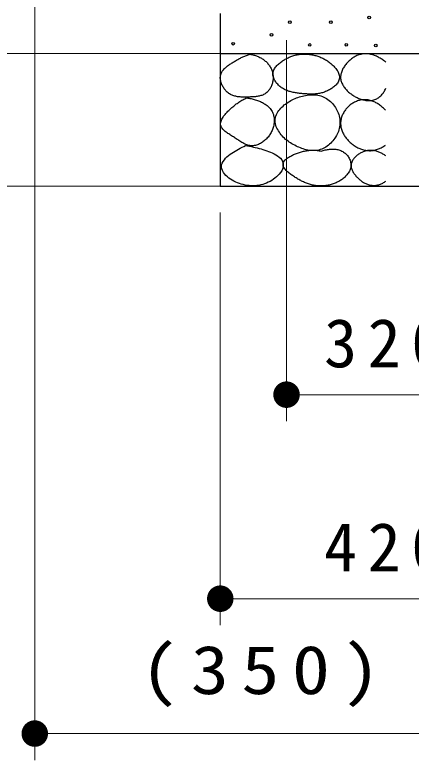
# Model space of a CAD drawing. Units: millimetres on the paper. Extents: x -385 to 0, y 0 to 267.
# Drawn here: x -165.13 to -150.18, y 51.18 to 79.28 of the extents above; entities that cross this region are included whole.
import ezdxf

# ---------------------------------------------------------------- set-up
doc = ezdxf.new("R2010")
doc.units = ezdxf.units.MM
doc.layers.add('LY_1', color=7, linetype='Continuous', lineweight=13)
doc.styles.add('ＭＳ ゴシック', font='')
doc.styles.get('ＭＳ ゴシック').set_extended_font_data('MS Gothic')

# ---------------------------------------------------------------- blocks, each defined once
blk = doc.blocks.new('filled_dot')
at = {"color": 0, "linetype": 'Continuous', "lineweight": -2, "const_width": 1.25}
blk.add_lwpolyline([(-0.625, 0, 1), (0.625, 0, 1)], format="xyb", close=True, dxfattribs=at)

msp = doc.modelspace()

# ---------------------------------------------------------------- linework, layer by layer
at = {"layer": 'LY_1'}
for p, q in [((-164.383, 107.829), (-164.383, 51.182)), ((-154.883, 78.329), (-154.883, 63.961)), ((-157.072, 77.829), (-185.383, 77.829)), ((-157.072, 72.829), (-197.103, 72.829)), ((-157.383, 71.829), (-157.383, 56.268)), ((-138.883, 64.961), (-154.883, 64.961)), ((-136.383, 57.268), (-157.383, 57.268)), ((-146.883, 52.182), (-164.383, 52.182))]:
    msp.add_line(p, q, dxfattribs=at)
at = {"layer": 'LY_1', "lineweight": 25}
for p, q in [((-157.383, 79.329), (-157.383, 72.829)), ((-157.383, 77.829), (-136.383, 77.829)), ((-157.383, 72.829), (-136.383, 72.829))]:
    msp.add_line(p, q, dxfattribs=at)
for centre in [(-154.755, 79.003), (-153.208, 79.007), (-151.762, 79.182), (-155.452, 78.528), (-156.894, 78.195), (-154.01, 78.148), (-152.627, 78.155), (-151.518, 78.128)]:
    msp.add_circle(centre, 0.05, dxfattribs=at)
for points, knots in [([(-156.26, 77.799), (-156.305, 77.785), (-156.351, 77.771), (-156.395, 77.755), (-156.439, 77.738), (-156.483, 77.719), (-156.526, 77.7), (-156.569, 77.68), (-156.611, 77.659), (-156.653, 77.637), (-156.695, 77.615), (-156.736, 77.592), (-156.777, 77.568), (-156.818, 77.544), (-156.858, 77.52), (-156.899, 77.495), (-156.939, 77.471), (-156.979, 77.446), (-157.019, 77.419), (-157.058, 77.393), (-157.097, 77.366), (-157.134, 77.337), (-157.171, 77.307), (-157.207, 77.276), (-157.239, 77.242), (-157.271, 77.207), (-157.303, 77.17), (-157.325, 77.129), (-157.348, 77.088), (-157.366, 77.043), (-157.375, 76.997), (-157.384, 76.952), (-157.383, 76.902), (-157.379, 76.856), (-157.374, 76.809), (-157.363, 76.762), (-157.348, 76.718), (-157.333, 76.673), (-157.314, 76.629), (-157.291, 76.588), (-157.269, 76.546), (-157.243, 76.506), (-157.214, 76.469), (-157.184, 76.432), (-157.152, 76.396), (-157.117, 76.365), (-157.082, 76.334), (-157.042, 76.306), (-157.001, 76.283), (-156.961, 76.26), (-156.916, 76.242), (-156.871, 76.228), (-156.826, 76.214), (-156.779, 76.205), (-156.733, 76.197), (-156.686, 76.19), (-156.639, 76.187), (-156.591, 76.184), (-156.544, 76.181), (-156.497, 76.182), (-156.45, 76.182), (-156.402, 76.182), (-156.355, 76.183), (-156.308, 76.184), (-156.26, 76.185), (-156.213, 76.186), (-156.166, 76.189), (-156.119, 76.192), (-156.071, 76.195), (-156.025, 76.201), (-155.978, 76.208), (-155.931, 76.215), (-155.885, 76.227), (-155.84, 76.239), (-155.794, 76.254), (-155.751, 76.274), (-155.709, 76.295), (-155.668, 76.32), (-155.632, 76.35), (-155.596, 76.38), (-155.564, 76.417), (-155.536, 76.454), (-155.508, 76.492), (-155.485, 76.534), (-155.465, 76.577), (-155.445, 76.619), (-155.429, 76.665), (-155.417, 76.71), (-155.405, 76.756), (-155.396, 76.803), (-155.392, 76.85), (-155.388, 76.896), (-155.388, 76.944), (-155.392, 76.991), (-155.396, 77.038), (-155.405, 77.085), (-155.418, 77.131), (-155.431, 77.176), (-155.448, 77.221), (-155.468, 77.263), (-155.488, 77.306), (-155.513, 77.347), (-155.54, 77.385), (-155.568, 77.423), (-155.599, 77.46), (-155.632, 77.493), (-155.665, 77.526), (-155.702, 77.557), (-155.74, 77.585), (-155.778, 77.613), (-155.818, 77.639), (-155.859, 77.662), (-155.901, 77.684), (-155.944, 77.705), (-155.987, 77.722), (-156.031, 77.74), (-156.076, 77.756), (-156.122, 77.768), (-156.167, 77.781), (-156.214, 77.79), (-156.26, 77.799)], [0, 0, 0, 0, 1, 1, 1, 2, 2, 2, 3, 3, 3, 4, 4, 4, 5, 5, 5, 6, 6, 6, 7, 7, 7, 8, 8, 8, 9, 9, 9, 10, 10, 10, 11, 11, 11, 12, 12, 12, 13, 13, 13, 14, 14, 14, 15, 15, 15, 16, 16, 16, 17, 17, 17, 18, 18, 18, 19, 19, 19, 20, 20, 20, 21, 21, 21, 22, 22, 22, 23, 23, 23, 24, 24, 24, 25, 25, 25, 26, 26, 26, 27, 27, 27, 28, 28, 28, 29, 29, 29, 30, 30, 30, 31, 31, 31, 32, 32, 32, 33, 33, 33, 34, 34, 34, 35, 35, 35, 36, 36, 36, 37, 37, 37, 38, 38, 38, 39, 39, 39, 40, 40, 40, 40]), ([(-154.289, 77.804), (-154.342, 77.8), (-154.395, 77.795), (-154.447, 77.786), (-154.499, 77.777), (-154.551, 77.765), (-154.602, 77.75), (-154.653, 77.736), (-154.703, 77.717), (-154.752, 77.697), (-154.801, 77.677), (-154.849, 77.654), (-154.896, 77.629), (-154.943, 77.604), (-154.989, 77.577), (-155.033, 77.547), (-155.077, 77.518), (-155.12, 77.486), (-155.16, 77.452), (-155.2, 77.417), (-155.24, 77.38), (-155.273, 77.339), (-155.306, 77.299), (-155.339, 77.254), (-155.359, 77.206), (-155.38, 77.158), (-155.396, 77.104), (-155.397, 77.053), (-155.399, 77.001), (-155.386, 76.946), (-155.368, 76.897), (-155.351, 76.848), (-155.322, 76.801), (-155.293, 76.757), (-155.263, 76.714), (-155.227, 76.673), (-155.19, 76.636), (-155.152, 76.599), (-155.111, 76.565), (-155.067, 76.535), (-155.024, 76.505), (-154.977, 76.479), (-154.929, 76.456), (-154.881, 76.433), (-154.831, 76.414), (-154.781, 76.398), (-154.73, 76.381), (-154.679, 76.369), (-154.627, 76.357), (-154.575, 76.346), (-154.522, 76.338), (-154.47, 76.331), (-154.417, 76.323), (-154.364, 76.318), (-154.312, 76.313), (-154.259, 76.308), (-154.206, 76.304), (-154.153, 76.301), (-154.1, 76.298), (-154.047, 76.294), (-153.994, 76.293), (-153.941, 76.292), (-153.887, 76.292), (-153.834, 76.295), (-153.781, 76.299), (-153.728, 76.304), (-153.676, 76.312), (-153.624, 76.321), (-153.572, 76.333), (-153.521, 76.348), (-153.47, 76.363), (-153.42, 76.382), (-153.372, 76.403), (-153.323, 76.425), (-153.276, 76.449), (-153.23, 76.476), (-153.185, 76.503), (-153.14, 76.533), (-153.099, 76.567), (-153.059, 76.601), (-153.018, 76.637), (-152.986, 76.678), (-152.953, 76.719), (-152.921, 76.766), (-152.905, 76.814), (-152.888, 76.863), (-152.881, 76.92), (-152.886, 76.971), (-152.891, 77.022), (-152.912, 77.074), (-152.934, 77.122), (-152.957, 77.169), (-152.988, 77.213), (-153.021, 77.255), (-153.053, 77.297), (-153.089, 77.336), (-153.127, 77.374), (-153.164, 77.411), (-153.205, 77.446), (-153.246, 77.479), (-153.288, 77.512), (-153.331, 77.543), (-153.376, 77.571), (-153.421, 77.599), (-153.468, 77.625), (-153.516, 77.648), (-153.563, 77.671), (-153.613, 77.691), (-153.663, 77.709), (-153.712, 77.727), (-153.764, 77.742), (-153.815, 77.755), (-153.866, 77.768), (-153.919, 77.778), (-153.971, 77.786), (-154.024, 77.793), (-154.077, 77.799), (-154.13, 77.802), (-154.183, 77.805), (-154.236, 77.804), (-154.289, 77.804)], [0, 0, 0, 0, 1, 1, 1, 2, 2, 2, 3, 3, 3, 4, 4, 4, 5, 5, 5, 6, 6, 6, 7, 7, 7, 8, 8, 8, 9, 9, 9, 10, 10, 10, 11, 11, 11, 12, 12, 12, 13, 13, 13, 14, 14, 14, 15, 15, 15, 16, 16, 16, 17, 17, 17, 18, 18, 18, 19, 19, 19, 20, 20, 20, 21, 21, 21, 22, 22, 22, 23, 23, 23, 24, 24, 24, 25, 25, 25, 26, 26, 26, 27, 27, 27, 28, 28, 28, 29, 29, 29, 30, 30, 30, 31, 31, 31, 32, 32, 32, 33, 33, 33, 34, 34, 34, 35, 35, 35, 36, 36, 36, 37, 37, 37, 38, 38, 38, 39, 39, 39, 40, 40, 40, 40]), ([(-151.133, 77.494), (-151.172, 77.526), (-151.212, 77.559), (-151.254, 77.588), (-151.296, 77.617), (-151.34, 77.644), (-151.384, 77.668), (-151.429, 77.692), (-151.475, 77.715), (-151.523, 77.734), (-151.57, 77.753), (-151.619, 77.77), (-151.668, 77.783), (-151.717, 77.796), (-151.768, 77.806), (-151.818, 77.811), (-151.869, 77.816), (-151.921, 77.817), (-151.971, 77.813), (-152.022, 77.808), (-152.073, 77.798), (-152.122, 77.784), (-152.171, 77.77), (-152.219, 77.75), (-152.264, 77.727), (-152.31, 77.705), (-152.354, 77.678), (-152.396, 77.649), (-152.437, 77.62), (-152.477, 77.587), (-152.515, 77.553), (-152.553, 77.518), (-152.588, 77.481), (-152.622, 77.443), (-152.655, 77.404), (-152.686, 77.363), (-152.714, 77.32), (-152.741, 77.278), (-152.767, 77.233), (-152.787, 77.186), (-152.807, 77.139), (-152.824, 77.09), (-152.833, 77.04), (-152.842, 76.99), (-152.846, 76.938), (-152.841, 76.887), (-152.837, 76.837), (-152.824, 76.786), (-152.807, 76.738), (-152.79, 76.691), (-152.766, 76.645), (-152.739, 76.601), (-152.713, 76.558), (-152.681, 76.517), (-152.648, 76.479), (-152.614, 76.44), (-152.577, 76.404), (-152.539, 76.37), (-152.501, 76.336), (-152.46, 76.305), (-152.419, 76.276), (-152.377, 76.247), (-152.333, 76.22), (-152.288, 76.195), (-152.243, 76.171), (-152.197, 76.149), (-152.15, 76.13), (-152.102, 76.111), (-152.054, 76.094), (-152.005, 76.081), (-151.955, 76.068), (-151.905, 76.058), (-151.854, 76.053), (-151.803, 76.048), (-151.751, 76.046), (-151.701, 76.052), (-151.651, 76.057), (-151.599, 76.067), (-151.552, 76.085), (-151.504, 76.102), (-151.458, 76.127), (-151.416, 76.156), (-151.375, 76.185), (-151.337, 76.221), (-151.302, 76.258), (-151.268, 76.295), (-151.236, 76.336), (-151.208, 76.379), (-151.18, 76.421), (-151.156, 76.466), (-151.133, 76.512)], [0, 0, 0, 0, 1, 1, 1, 2, 2, 2, 3, 3, 3, 4, 4, 4, 5, 5, 5, 6, 6, 6, 7, 7, 7, 8, 8, 8, 9, 9, 9, 10, 10, 10, 11, 11, 11, 12, 12, 12, 13, 13, 13, 14, 14, 14, 15, 15, 15, 16, 16, 16, 17, 17, 17, 18, 18, 18, 19, 19, 19, 20, 20, 20, 21, 21, 21, 22, 22, 22, 23, 23, 23, 24, 24, 24, 25, 25, 25, 26, 26, 26, 27, 27, 27, 28, 28, 28, 29, 29, 29, 30, 30, 30, 30]), ([(-156.387, 76.152), (-156.437, 76.129), (-156.488, 76.106), (-156.536, 76.08), (-156.585, 76.053), (-156.632, 76.024), (-156.679, 75.994), (-156.725, 75.963), (-156.769, 75.93), (-156.813, 75.896), (-156.857, 75.862), (-156.899, 75.826), (-156.941, 75.79), (-156.982, 75.754), (-157.024, 75.716), (-157.063, 75.678), (-157.102, 75.639), (-157.142, 75.599), (-157.178, 75.557), (-157.214, 75.515), (-157.25, 75.472), (-157.279, 75.426), (-157.309, 75.379), (-157.34, 75.33), (-157.354, 75.278), (-157.369, 75.227), (-157.379, 75.166), (-157.368, 75.115), (-157.356, 75.064), (-157.321, 75.014), (-157.286, 74.972), (-157.252, 74.93), (-157.206, 74.896), (-157.163, 74.862), (-157.119, 74.828), (-157.072, 74.798), (-157.026, 74.767), (-156.98, 74.737), (-156.933, 74.708), (-156.886, 74.678), (-156.84, 74.648), (-156.794, 74.617), (-156.747, 74.587), (-156.701, 74.556), (-156.655, 74.525), (-156.608, 74.496), (-156.56, 74.468), (-156.513, 74.439), (-156.463, 74.416), (-156.412, 74.393), (-156.36, 74.371), (-156.307, 74.36), (-156.253, 74.348), (-156.196, 74.343), (-156.142, 74.348), (-156.087, 74.352), (-156.032, 74.366), (-155.98, 74.385), (-155.929, 74.403), (-155.878, 74.429), (-155.831, 74.458), (-155.784, 74.487), (-155.74, 74.52), (-155.698, 74.557), (-155.657, 74.593), (-155.618, 74.633), (-155.582, 74.675), (-155.547, 74.718), (-155.515, 74.764), (-155.486, 74.811), (-155.458, 74.858), (-155.434, 74.909), (-155.414, 74.96), (-155.394, 75.012), (-155.378, 75.065), (-155.367, 75.119), (-155.355, 75.173), (-155.348, 75.229), (-155.347, 75.284), (-155.346, 75.339), (-155.35, 75.395), (-155.36, 75.449), (-155.37, 75.503), (-155.387, 75.558), (-155.41, 75.607), (-155.433, 75.657), (-155.464, 75.704), (-155.499, 75.747), (-155.534, 75.789), (-155.576, 75.827), (-155.619, 75.862), (-155.662, 75.896), (-155.709, 75.926), (-155.757, 75.954), (-155.805, 75.981), (-155.855, 76.005), (-155.906, 76.026), (-155.957, 76.048), (-156.009, 76.066), (-156.062, 76.082), (-156.115, 76.099), (-156.169, 76.112), (-156.223, 76.124), (-156.277, 76.135), (-156.332, 76.144), (-156.387, 76.152)], [0, 0, 0, 0, 1, 1, 1, 2, 2, 2, 3, 3, 3, 4, 4, 4, 5, 5, 5, 6, 6, 6, 7, 7, 7, 8, 8, 8, 9, 9, 9, 10, 10, 10, 11, 11, 11, 12, 12, 12, 13, 13, 13, 14, 14, 14, 15, 15, 15, 16, 16, 16, 17, 17, 17, 18, 18, 18, 19, 19, 19, 20, 20, 20, 21, 21, 21, 22, 22, 22, 23, 23, 23, 24, 24, 24, 25, 25, 25, 26, 26, 26, 27, 27, 27, 28, 28, 28, 29, 29, 29, 30, 30, 30, 31, 31, 31, 32, 32, 32, 33, 33, 33, 34, 34, 34, 35, 35, 35, 35]), ([(-154.924, 74.587), (-154.86, 74.541), (-154.796, 74.495), (-154.73, 74.453), (-154.663, 74.411), (-154.594, 74.372), (-154.524, 74.337), (-154.453, 74.302), (-154.381, 74.27), (-154.307, 74.244), (-154.233, 74.218), (-154.156, 74.195), (-154.079, 74.181), (-154.002, 74.168), (-153.922, 74.159), (-153.844, 74.162), (-153.766, 74.165), (-153.686, 74.177), (-153.612, 74.2), (-153.537, 74.223), (-153.464, 74.258), (-153.398, 74.299), (-153.332, 74.34), (-153.269, 74.391), (-153.213, 74.446), (-153.157, 74.501), (-153.106, 74.562), (-153.062, 74.627), (-153.018, 74.692), (-152.979, 74.762), (-152.949, 74.834), (-152.919, 74.906), (-152.895, 74.983), (-152.882, 75.06), (-152.869, 75.137), (-152.865, 75.218), (-152.87, 75.296), (-152.876, 75.373), (-152.892, 75.452), (-152.915, 75.527), (-152.938, 75.602), (-152.97, 75.676), (-153.009, 75.744), (-153.047, 75.812), (-153.093, 75.878), (-153.145, 75.936), (-153.197, 75.995), (-153.256, 76.05), (-153.32, 76.094), (-153.384, 76.139), (-153.455, 76.177), (-153.528, 76.205), (-153.601, 76.232), (-153.68, 76.251), (-153.757, 76.261), (-153.835, 76.272), (-153.915, 76.273), (-153.993, 76.269), (-154.071, 76.264), (-154.15, 76.252), (-154.227, 76.235), (-154.304, 76.219), (-154.38, 76.195), (-154.453, 76.169), (-154.527, 76.142), (-154.6, 76.11), (-154.67, 76.074), (-154.74, 76.039), (-154.809, 75.999), (-154.873, 75.954), (-154.938, 75.909), (-155.001, 75.86), (-155.057, 75.806), (-155.113, 75.751), (-155.168, 75.691), (-155.209, 75.625), (-155.25, 75.559), (-155.288, 75.485), (-155.304, 75.41), (-155.319, 75.335), (-155.318, 75.251), (-155.303, 75.176), (-155.289, 75.1), (-155.253, 75.026), (-155.216, 74.957), (-155.179, 74.888), (-155.132, 74.824), (-155.083, 74.762), (-155.034, 74.7), (-154.979, 74.644), (-154.924, 74.587)], [0, 0, 0, 0, 1, 1, 1, 2, 2, 2, 3, 3, 3, 4, 4, 4, 5, 5, 5, 6, 6, 6, 7, 7, 7, 8, 8, 8, 9, 9, 9, 10, 10, 10, 11, 11, 11, 12, 12, 12, 13, 13, 13, 14, 14, 14, 15, 15, 15, 16, 16, 16, 17, 17, 17, 18, 18, 18, 19, 19, 19, 20, 20, 20, 21, 21, 21, 22, 22, 22, 23, 23, 23, 24, 24, 24, 25, 25, 25, 26, 26, 26, 27, 27, 27, 28, 28, 28, 29, 29, 29, 30, 30, 30, 30]), ([(-151.148, 75.688), (-151.184, 75.725), (-151.22, 75.761), (-151.258, 75.794), (-151.297, 75.828), (-151.337, 75.86), (-151.379, 75.889), (-151.421, 75.918), (-151.464, 75.945), (-151.509, 75.969), (-151.554, 75.993), (-151.601, 76.014), (-151.649, 76.032), (-151.697, 76.049), (-151.747, 76.063), (-151.797, 76.072), (-151.847, 76.081), (-151.898, 76.085), (-151.949, 76.084), (-152, 76.084), (-152.051, 76.077), (-152.101, 76.066), (-152.15, 76.056), (-152.2, 76.04), (-152.247, 76.021), (-152.294, 76.002), (-152.34, 75.978), (-152.383, 75.952), (-152.427, 75.925), (-152.468, 75.895), (-152.507, 75.862), (-152.546, 75.829), (-152.583, 75.793), (-152.616, 75.754), (-152.649, 75.716), (-152.68, 75.675), (-152.707, 75.632), (-152.734, 75.588), (-152.758, 75.543), (-152.778, 75.496), (-152.797, 75.449), (-152.814, 75.4), (-152.825, 75.35), (-152.836, 75.301), (-152.843, 75.249), (-152.843, 75.199), (-152.844, 75.148), (-152.839, 75.096), (-152.83, 75.046), (-152.821, 74.997), (-152.805, 74.947), (-152.787, 74.9), (-152.769, 74.852), (-152.745, 74.806), (-152.72, 74.762), (-152.694, 74.718), (-152.665, 74.676), (-152.634, 74.636), (-152.603, 74.596), (-152.568, 74.557), (-152.532, 74.521), (-152.496, 74.485), (-152.458, 74.451), (-152.418, 74.419), (-152.378, 74.387), (-152.336, 74.358), (-152.293, 74.331), (-152.25, 74.304), (-152.205, 74.279), (-152.159, 74.258), (-152.112, 74.237), (-152.064, 74.218), (-152.016, 74.203), (-151.967, 74.189), (-151.917, 74.177), (-151.866, 74.17), (-151.816, 74.163), (-151.764, 74.16), (-151.714, 74.161), (-151.663, 74.163), (-151.612, 74.17), (-151.562, 74.181), (-151.512, 74.191), (-151.463, 74.207), (-151.416, 74.225), (-151.368, 74.244), (-151.322, 74.266), (-151.277, 74.291), (-151.233, 74.315), (-151.191, 74.344), (-151.148, 74.373)], [0, 0, 0, 0, 1, 1, 1, 2, 2, 2, 3, 3, 3, 4, 4, 4, 5, 5, 5, 6, 6, 6, 7, 7, 7, 8, 8, 8, 9, 9, 9, 10, 10, 10, 11, 11, 11, 12, 12, 12, 13, 13, 13, 14, 14, 14, 15, 15, 15, 16, 16, 16, 17, 17, 17, 18, 18, 18, 19, 19, 19, 20, 20, 20, 21, 21, 21, 22, 22, 22, 23, 23, 23, 24, 24, 24, 25, 25, 25, 26, 26, 26, 27, 27, 27, 28, 28, 28, 29, 29, 29, 30, 30, 30, 30]), ([(-156.428, 74.355), (-156.518, 74.312), (-156.608, 74.269), (-156.695, 74.221), (-156.782, 74.174), (-156.869, 74.125), (-156.951, 74.068), (-157.032, 74.011), (-157.118, 73.953), (-157.182, 73.88), (-157.245, 73.806), (-157.318, 73.716), (-157.332, 73.626), (-157.346, 73.537), (-157.31, 73.426), (-157.264, 73.344), (-157.218, 73.261), (-157.134, 73.191), (-157.057, 73.13), (-156.98, 73.07), (-156.89, 73.021), (-156.8, 72.979), (-156.71, 72.938), (-156.615, 72.905), (-156.519, 72.881), (-156.423, 72.857), (-156.323, 72.841), (-156.224, 72.836), (-156.125, 72.831), (-156.024, 72.836), (-155.927, 72.854), (-155.829, 72.871), (-155.732, 72.9), (-155.641, 72.938), (-155.55, 72.976), (-155.46, 73.024), (-155.379, 73.081), (-155.299, 73.138), (-155.218, 73.202), (-155.156, 73.278), (-155.095, 73.354), (-155.025, 73.445), (-155.009, 73.535), (-154.994, 73.625), (-155.016, 73.739), (-155.063, 73.818), (-155.11, 73.896), (-155.208, 73.955), (-155.291, 74.007), (-155.374, 74.06), (-155.469, 74.096), (-155.562, 74.133), (-155.654, 74.169), (-155.75, 74.198), (-155.845, 74.225), (-155.941, 74.253), (-156.038, 74.276), (-156.135, 74.297), (-156.232, 74.319), (-156.33, 74.337), (-156.428, 74.355)], [0, 0, 0, 0, 1, 1, 1, 2, 2, 2, 3, 3, 3, 4, 4, 4, 5, 5, 5, 6, 6, 6, 7, 7, 7, 8, 8, 8, 9, 9, 9, 10, 10, 10, 11, 11, 11, 12, 12, 12, 13, 13, 13, 14, 14, 14, 15, 15, 15, 16, 16, 16, 17, 17, 17, 18, 18, 18, 19, 19, 19, 20, 20, 20, 20]), ([(-153.573, 74.148), (-153.625, 74.157), (-153.677, 74.166), (-153.729, 74.171), (-153.782, 74.177), (-153.835, 74.18), (-153.887, 74.18), (-153.94, 74.18), (-153.993, 74.177), (-154.046, 74.171), (-154.098, 74.166), (-154.15, 74.157), (-154.202, 74.147), (-154.254, 74.136), (-154.305, 74.122), (-154.356, 74.108), (-154.406, 74.093), (-154.456, 74.076), (-154.506, 74.057), (-154.555, 74.038), (-154.604, 74.018), (-154.652, 73.995), (-154.699, 73.973), (-154.747, 73.949), (-154.791, 73.92), (-154.835, 73.892), (-154.882, 73.863), (-154.918, 73.826), (-154.954, 73.789), (-154.996, 73.745), (-155.008, 73.698), (-155.021, 73.651), (-155.012, 73.591), (-154.994, 73.544), (-154.976, 73.498), (-154.935, 73.457), (-154.9, 73.418), (-154.864, 73.379), (-154.822, 73.346), (-154.781, 73.313), (-154.74, 73.28), (-154.697, 73.25), (-154.653, 73.22), (-154.61, 73.19), (-154.566, 73.161), (-154.521, 73.133), (-154.476, 73.105), (-154.431, 73.077), (-154.385, 73.052), (-154.338, 73.026), (-154.291, 73.002), (-154.244, 72.98), (-154.196, 72.958), (-154.147, 72.937), (-154.097, 72.92), (-154.047, 72.902), (-153.996, 72.887), (-153.945, 72.875), (-153.894, 72.862), (-153.842, 72.853), (-153.789, 72.846), (-153.737, 72.839), (-153.684, 72.835), (-153.631, 72.834), (-153.579, 72.833), (-153.526, 72.834), (-153.473, 72.838), (-153.421, 72.842), (-153.368, 72.849), (-153.316, 72.859), (-153.264, 72.868), (-153.213, 72.881), (-153.162, 72.896), (-153.112, 72.912), (-153.062, 72.93), (-153.014, 72.951), (-152.966, 72.973), (-152.918, 72.997), (-152.873, 73.024), (-152.828, 73.051), (-152.784, 73.082), (-152.743, 73.115), (-152.703, 73.148), (-152.663, 73.184), (-152.628, 73.223), (-152.593, 73.262), (-152.559, 73.304), (-152.532, 73.349), (-152.506, 73.394), (-152.482, 73.443), (-152.468, 73.494), (-152.455, 73.544), (-152.449, 73.599), (-152.452, 73.65), (-152.455, 73.702), (-152.469, 73.755), (-152.487, 73.804), (-152.505, 73.853), (-152.532, 73.901), (-152.562, 73.944), (-152.592, 73.986), (-152.628, 74.027), (-152.667, 74.061), (-152.707, 74.095), (-152.752, 74.125), (-152.799, 74.148), (-152.846, 74.171), (-152.897, 74.188), (-152.948, 74.2), (-152.999, 74.212), (-153.053, 74.218), (-153.105, 74.22), (-153.158, 74.223), (-153.211, 74.22), (-153.264, 74.215), (-153.316, 74.21), (-153.368, 74.201), (-153.42, 74.19), (-153.471, 74.179), (-153.522, 74.163), (-153.573, 74.148)], [0, 0, 0, 0, 1, 1, 1, 2, 2, 2, 3, 3, 3, 4, 4, 4, 5, 5, 5, 6, 6, 6, 7, 7, 7, 8, 8, 8, 9, 9, 9, 10, 10, 10, 11, 11, 11, 12, 12, 12, 13, 13, 13, 14, 14, 14, 15, 15, 15, 16, 16, 16, 17, 17, 17, 18, 18, 18, 19, 19, 19, 20, 20, 20, 21, 21, 21, 22, 22, 22, 23, 23, 23, 24, 24, 24, 25, 25, 25, 26, 26, 26, 27, 27, 27, 28, 28, 28, 29, 29, 29, 30, 30, 30, 31, 31, 31, 32, 32, 32, 33, 33, 33, 34, 34, 34, 35, 35, 35, 36, 36, 36, 37, 37, 37, 38, 38, 38, 39, 39, 39, 40, 40, 40, 40]), ([(-151.133, 73.961), (-151.17, 73.986), (-151.207, 74.011), (-151.246, 74.033), (-151.285, 74.056), (-151.325, 74.077), (-151.366, 74.095), (-151.407, 74.113), (-151.449, 74.129), (-151.492, 74.141), (-151.535, 74.153), (-151.579, 74.163), (-151.623, 74.168), (-151.668, 74.173), (-151.713, 74.174), (-151.758, 74.171), (-151.802, 74.168), (-151.847, 74.16), (-151.89, 74.149), (-151.933, 74.138), (-151.976, 74.123), (-152.017, 74.105), (-152.058, 74.088), (-152.098, 74.067), (-152.136, 74.044), (-152.174, 74.02), (-152.211, 73.994), (-152.245, 73.965), (-152.279, 73.936), (-152.312, 73.904), (-152.34, 73.869), (-152.367, 73.835), (-152.394, 73.797), (-152.411, 73.756), (-152.429, 73.716), (-152.443, 73.671), (-152.447, 73.627), (-152.45, 73.583), (-152.443, 73.537), (-152.432, 73.494), (-152.421, 73.451), (-152.401, 73.41), (-152.38, 73.37), (-152.359, 73.331), (-152.333, 73.294), (-152.306, 73.258), (-152.28, 73.222), (-152.25, 73.188), (-152.219, 73.156), (-152.188, 73.124), (-152.155, 73.093), (-152.121, 73.064), (-152.086, 73.036), (-152.05, 73.009), (-152.013, 72.985), (-151.975, 72.961), (-151.935, 72.938), (-151.895, 72.92), (-151.854, 72.902), (-151.812, 72.886), (-151.769, 72.874), (-151.725, 72.863), (-151.681, 72.855), (-151.636, 72.852), (-151.592, 72.849), (-151.546, 72.851), (-151.502, 72.857), (-151.458, 72.863), (-151.414, 72.875), (-151.372, 72.889), (-151.329, 72.903), (-151.288, 72.922), (-151.248, 72.942), (-151.208, 72.962), (-151.17, 72.987), (-151.133, 73.011)], [0, 0, 0, 0, 1, 1, 1, 2, 2, 2, 3, 3, 3, 4, 4, 4, 5, 5, 5, 6, 6, 6, 7, 7, 7, 8, 8, 8, 9, 9, 9, 10, 10, 10, 11, 11, 11, 12, 12, 12, 13, 13, 13, 14, 14, 14, 15, 15, 15, 16, 16, 16, 17, 17, 17, 18, 18, 18, 19, 19, 19, 20, 20, 20, 21, 21, 21, 22, 22, 22, 23, 23, 23, 24, 24, 24, 25, 25, 25, 25])]:
    msp.add_open_spline(points, degree=3, knots=knots, dxfattribs=at)

# ---------------------------------------------------------------- block references
at = {"layer": 'LY_1', "xscale": 0.4, "yscale": 0.4}
for p in [(-154.883, 64.961), (-157.383, 57.268), (-164.383, 52.182)]:
    msp.add_blockref('filled_dot', p, dxfattribs=at)

# ---------------------------------------------------------------- texts
at = {"layer": 'LY_1', "char_height": 1.833, "attachment_point": 8, "style": 'ＭＳ ゴシック'}
for s, insert in [('\\T1.32;320×320', (-146.883, 65.961)), ('\\T1.32;420×420', (-146.883, 58.268)), ('\\T1.33;\\W1.15;(350)', (-155.633, 53.182))]:
    msp.add_mtext(s, dxfattribs=dict(at, insert=insert))

doc.saveas('drawing.dxf')
